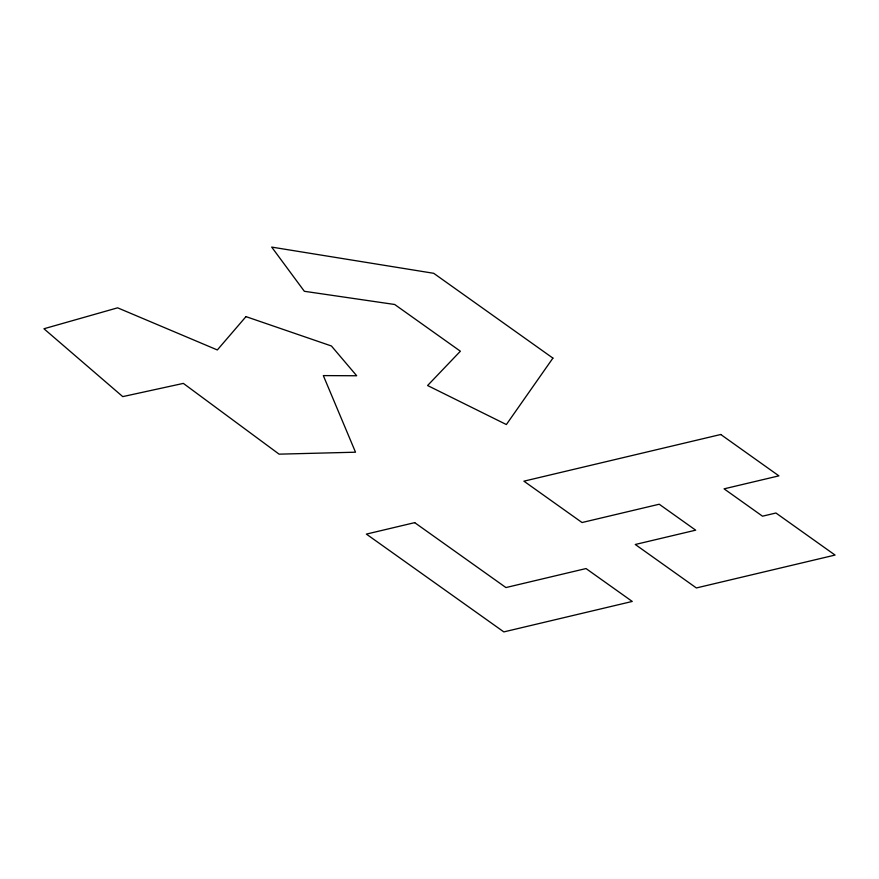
<?xml version="1.0" encoding="UTF-8"?>
<svg xmlns="http://www.w3.org/2000/svg" width="879" height="879" viewBox="0 0 879 879"><rect width="100%" height="100%" fill="white"/><g stroke="black" fill="none" stroke-linecap="round" stroke-linejoin="round"><path stroke-width="1.32" d="M552.913 358.116L506.37 424.546L427.59 385.529L460.376 351.215L394.682 304.486L304.343 291.29L271.699 247.098L433.71 273.303L552.913 358.116M245.977 316.627L217.333 349.952L117.621 307.826L43.95 328.757L122.752 396.616L183.348 383.398L279.104 454.157L355.512 452.202L323.329 375.597L356.698 375.762L331.416 345.985L245.977 316.627M720.758 434.49L523.917 481.176L582.041 522.533L659.217 504.227L695.674 530.169L635.275 544.486L696.366 587.952L835.05 555.067L775.937 513.006L762.511 516.193L724.087 488.845L778.893 475.858L720.758 434.49M414.701 522.642L366.378 534.102L503.832 631.902L632.243 601.445L586.018 568.559L505.93 587.557L414.701 522.642"/></g></svg>
